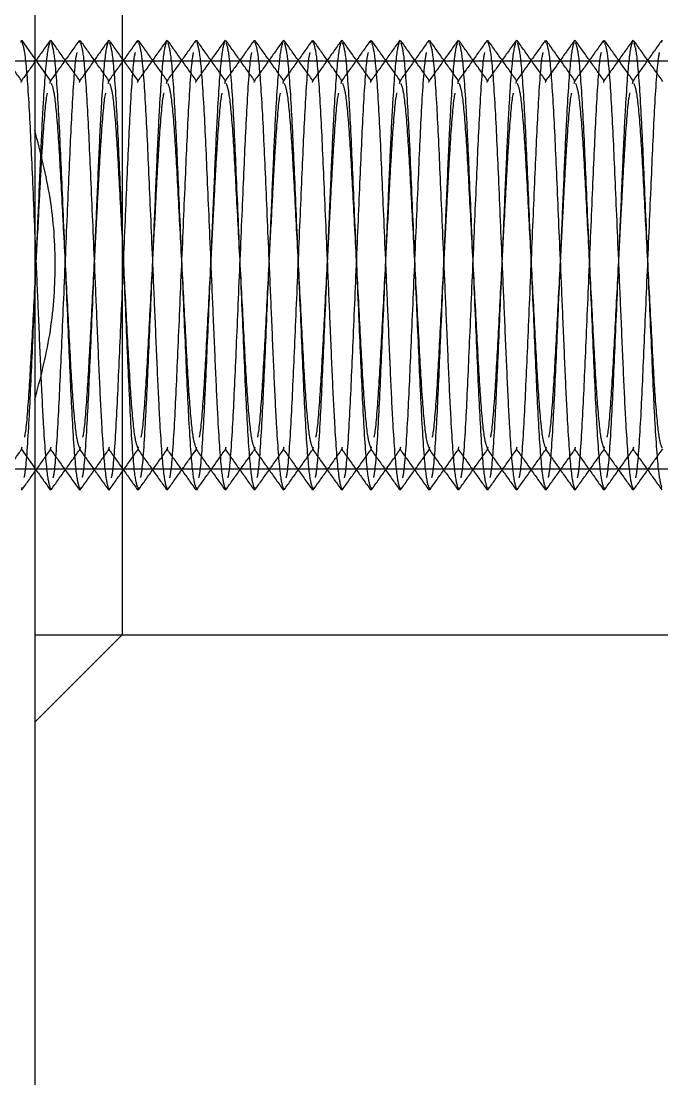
# Model space of a CAD drawing. Header units: metres. Extents: x 0 to 21025, y 0 to 14850.
# Drawn here: x 2926.07 to 2948.07, y 13659.19 to 13695.51 of the extents above; entities that cross this region are included whole.
import ezdxf

# ---------------------------------------------------------------- set-up
doc = ezdxf.new("R2010")
doc.units = ezdxf.units.M
doc.header["$LTSCALE"] = 25
doc.linetypes.add('HIDDEN2', pattern=[4.7625, 3.175, -1.5875])
doc.layers.add('SL4', color=4, linetype='Continuous')
doc.layers.add('ST1', color=7, linetype='HIDDEN2')

msp = doc.modelspace()

# ---------------------------------------------------------------- linework, layer by layer
at = {"layer": 'SL4'}
for p, q in [((2926.543, 13742.983), (2926.543, 13631.283)), ((2929.543, 13699.833), (2929.543, 13687.133)), ((2926.543, 13691.769), (2926.543, 13682.498)), ((2929.543, 13687.133), (2929.543, 13674.433)), ((2926.543, 13680.161), (2926.559, 13680.139)), ((2926.543, 13671.433), (2929.543, 13674.433)), ((2929.543, 13674.433), (2950.543, 13674.433))]:
    msp.add_line(p, q, dxfattribs=at)
for points, knots in [([(2926.623, 13694.119), (2926.617, 13694.128), (2926.591, 13694.165), (2926.564, 13694.203), (2926.543, 13694.232)], [0, 0, 0, 0, 0.2161797, 1, 1, 1, 1]), ([(2926.543, 13682.498), (2926.736, 13683.242), (2927.125, 13684.746), (2927.299, 13687.085), (2927.138, 13689.457), (2926.743, 13690.993), (2926.543, 13691.769)], [0, 0, 0, 0, 0.24506, 0.494938, 0.744655, 1, 1, 1, 1])]:
    msp.add_open_spline(points, degree=3, knots=knots, dxfattribs=at)
at = {"layer": 'ST1'}
for p, q in [((2926.07, 13694.777), (2926.087, 13694.861)), ((2926.543, 13694.232), (2926.105, 13694.847)), ((2928.07, 13694.777), (2928.087, 13694.861)), ((2930.07, 13694.777), (2930.087, 13694.861)), ((2932.07, 13694.777), (2932.087, 13694.861)), ((2934.07, 13694.777), (2934.087, 13694.861)), ((2936.07, 13694.777), (2936.087, 13694.861)), ((2938.07, 13694.777), (2938.087, 13694.861)), ((2940.07, 13694.777), (2940.087, 13694.861)), ((2942.07, 13694.777), (2942.087, 13694.861)), ((2944.07, 13694.777), (2944.087, 13694.861)), ((2946.07, 13694.777), (2946.087, 13694.861)), ((2948.07, 13694.777), (2948.087, 13694.861)), ((2926.543, 13694.133), (2920.193, 13694.133)), ((2951.543, 13694.133), (2926.543, 13694.133)), ((2927.107, 13693.44), (2926.623, 13694.119)), ((2926.075, 13693.405), (2926.087, 13693.455)), ((2927.067, 13693.375), (2927.087, 13693.455)), ((2928.075, 13693.405), (2928.087, 13693.455)), ((2929.067, 13693.375), (2929.087, 13693.455)), ((2930.075, 13693.405), (2930.087, 13693.455)), ((2931.067, 13693.375), (2931.087, 13693.455)), ((2932.075, 13693.405), (2932.087, 13693.455)), ((2933.067, 13693.375), (2933.087, 13693.455)), ((2934.075, 13693.405), (2934.087, 13693.455)), ((2935.067, 13693.375), (2935.087, 13693.455)), ((2936.075, 13693.405), (2936.087, 13693.455)), ((2937.067, 13693.375), (2937.087, 13693.455)), ((2938.075, 13693.405), (2938.087, 13693.455)), ((2939.067, 13693.375), (2939.087, 13693.455)), ((2940.075, 13693.405), (2940.087, 13693.455)), ((2941.067, 13693.375), (2941.087, 13693.455)), ((2942.075, 13693.405), (2942.087, 13693.455)), ((2943.067, 13693.375), (2943.087, 13693.455)), ((2944.075, 13693.405), (2944.087, 13693.455)), ((2945.067, 13693.375), (2945.087, 13693.455)), ((2946.075, 13693.405), (2946.087, 13693.455)), ((2947.067, 13693.375), (2947.087, 13693.455)), ((2926.075, 13680.818), (2926.543, 13680.161)), ((2926.087, 13680.812), (2926.108, 13680.89)), ((2927.087, 13680.812), (2927.108, 13680.891)), ((2928.087, 13680.812), (2928.108, 13680.89)), ((2929.087, 13680.812), (2929.108, 13680.891)), ((2930.087, 13680.812), (2930.108, 13680.89)), ((2931.087, 13680.812), (2931.108, 13680.891)), ((2932.087, 13680.812), (2932.108, 13680.89)), ((2933.087, 13680.812), (2933.108, 13680.891)), ((2934.087, 13680.812), (2934.108, 13680.89)), ((2935.087, 13680.812), (2935.108, 13680.891)), ((2936.087, 13680.812), (2936.108, 13680.89)), ((2937.087, 13680.812), (2937.108, 13680.891)), ((2938.087, 13680.812), (2938.108, 13680.89)), ((2939.087, 13680.812), (2939.108, 13680.891)), ((2940.087, 13680.812), (2940.108, 13680.89)), ((2941.087, 13680.812), (2941.108, 13680.891)), ((2942.087, 13680.812), (2942.108, 13680.89)), ((2943.087, 13680.812), (2943.108, 13680.891)), ((2944.087, 13680.812), (2944.108, 13680.89)), ((2945.087, 13680.812), (2945.108, 13680.891)), ((2946.087, 13680.812), (2946.108, 13680.89)), ((2947.087, 13680.812), (2947.108, 13680.891)), ((2920.193, 13680.133), (2926.543, 13680.133)), ((2926.543, 13680.133), (2951.543, 13680.133)), ((2926.087, 13679.406), (2926.106, 13679.494)), ((2927.087, 13679.406), (2927.105, 13679.487)), ((2928.087, 13679.406), (2928.106, 13679.494)), ((2929.087, 13679.406), (2929.105, 13679.487)), ((2930.087, 13679.406), (2930.106, 13679.494)), ((2931.087, 13679.406), (2931.105, 13679.487)), ((2932.087, 13679.406), (2932.106, 13679.494)), ((2933.087, 13679.406), (2933.105, 13679.487)), ((2934.087, 13679.406), (2934.106, 13679.494)), ((2935.087, 13679.406), (2935.105, 13679.487)), ((2936.087, 13679.406), (2936.106, 13679.494)), ((2937.087, 13679.406), (2937.105, 13679.487)), ((2938.087, 13679.406), (2938.106, 13679.494)), ((2939.087, 13679.406), (2939.105, 13679.487)), ((2940.087, 13679.406), (2940.106, 13679.494)), ((2941.087, 13679.406), (2941.105, 13679.487)), ((2942.087, 13679.406), (2942.106, 13679.494)), ((2943.087, 13679.406), (2943.105, 13679.487)), ((2944.087, 13679.406), (2944.106, 13679.494)), ((2945.087, 13679.406), (2945.105, 13679.487)), ((2946.087, 13679.406), (2946.106, 13679.494)), ((2947.087, 13679.406), (2947.105, 13679.487)), ((2926.543, 13674.433), (2929.543, 13674.433)), ((2926.543, 13674.433), (2929.543, 13674.433))]:
    msp.add_line(p, q, dxfattribs=at)
for points, knots in [([(2926.107, 13693.441), (2925.94, 13693.675), (2925.605, 13694.145), (2925.27, 13694.615), (2925.103, 13694.849)], [0, 0, 0, 0, 0.499937, 1, 1, 1, 1]), ([(2927.077, 13694.856), (2926.91, 13694.622), (2926.576, 13694.152), (2926.242, 13693.683), (2926.075, 13693.449)], [0, 0, 0, 0, 0.500035, 1, 1, 1, 1]), ([(2926.106, 13694.772), (2926.14, 13694.67), (2926.215, 13694.444), (2926.344, 13692.722), (2926.457, 13690.173), (2926.57, 13687.535), (2926.671, 13685.209), (2926.75, 13683.314), (2926.844, 13681.374), (2926.963, 13679.792), (2927.04, 13679.565), (2927.076, 13679.458)], [0, 0, 0, 0, 0.108328, 0.239496, 0.365485, 0.495517, 0.57381, 0.663359, 0.752437, 0.883605, 1, 1, 1, 1]), ([(2926.178, 13679.837), (2926.189, 13679.878), (2926.24, 13680.083), (2926.345, 13681.58), (2926.457, 13684.084), (2926.57, 13686.733), (2926.671, 13689.057), (2926.75, 13690.952), (2926.844, 13692.894), (2926.967, 13694.515), (2927.048, 13694.747), (2927.087, 13694.861)], [0, 0, 0, 0, 0.035067, 0.175217, 0.309833, 0.448769, 0.532422, 0.628103, 0.72328, 0.863429, 1, 1, 1, 1]), ([(2928.071, 13694.849), (2927.904, 13694.614), (2927.569, 13694.144), (2927.235, 13693.675), (2927.067, 13693.44)], [0, 0, 0, 0, 0.5000596, 1, 1, 1, 1]), ([(2928.107, 13693.441), (2927.94, 13693.675), (2927.605, 13694.145), (2927.27, 13694.615), (2927.103, 13694.849)], [0, 0, 0, 0, 0.499937, 1, 1, 1, 1]), ([(2927.105, 13694.779), (2927.139, 13694.676), (2927.214, 13694.449), (2927.344, 13692.723), (2927.457, 13690.171), (2927.587, 13687.133), (2927.718, 13684.095), (2927.831, 13681.544), (2927.96, 13679.819), (2928.036, 13679.593), (2928.07, 13679.49)], [0, 0, 0, 0, 0.110571, 0.242596, 0.369408, 0.50029, 0.631172, 0.757984, 0.890008, 1, 1, 1, 1]), ([(2929.077, 13694.856), (2928.91, 13694.622), (2928.576, 13694.152), (2928.242, 13693.683), (2928.075, 13693.449)], [0, 0, 0, 0, 0.500035, 1, 1, 1, 1]), ([(2929.107, 13693.44), (2928.94, 13693.675), (2928.606, 13694.144), (2928.272, 13694.613), (2928.105, 13694.847)], [0, 0, 0, 0, 0.49997, 1, 1, 1, 1]), ([(2928.106, 13694.772), (2928.14, 13694.67), (2928.215, 13694.444), (2928.344, 13692.722), (2928.457, 13690.173), (2928.57, 13687.535), (2928.671, 13685.209), (2928.75, 13683.314), (2928.844, 13681.374), (2928.963, 13679.792), (2929.04, 13679.565), (2929.076, 13679.458)], [0, 0, 0, 0, 0.108328, 0.239496, 0.365485, 0.495517, 0.57381, 0.663359, 0.752437, 0.883605, 1, 1, 1, 1]), ([(2928.178, 13679.837), (2928.189, 13679.878), (2928.24, 13680.083), (2928.345, 13681.58), (2928.457, 13684.084), (2928.57, 13686.733), (2928.671, 13689.057), (2928.75, 13690.952), (2928.844, 13692.894), (2928.967, 13694.515), (2929.048, 13694.747), (2929.087, 13694.861)], [0, 0, 0, 0, 0.035067, 0.175217, 0.309833, 0.448769, 0.532422, 0.628103, 0.72328, 0.863429, 1, 1, 1, 1]), ([(2930.071, 13694.849), (2929.904, 13694.614), (2929.569, 13694.144), (2929.235, 13693.675), (2929.067, 13693.44)], [0, 0, 0, 0, 0.50006, 1, 1, 1, 1]), ([(2930.107, 13693.441), (2929.94, 13693.675), (2929.605, 13694.145), (2929.27, 13694.615), (2929.103, 13694.849)], [0, 0, 0, 0, 0.4999369, 1, 1, 1, 1]), ([(2929.105, 13694.779), (2929.139, 13694.676), (2929.214, 13694.449), (2929.344, 13692.723), (2929.457, 13690.171), (2929.587, 13687.133), (2929.718, 13684.095), (2929.831, 13681.544), (2929.96, 13679.819), (2930.036, 13679.593), (2930.07, 13679.49)], [0, 0, 0, 0, 0.110571, 0.242596, 0.369408, 0.50029, 0.631172, 0.757984, 0.890008, 1, 1, 1, 1]), ([(2931.077, 13694.856), (2930.91, 13694.622), (2930.576, 13694.152), (2930.242, 13693.683), (2930.075, 13693.449)], [0, 0, 0, 0, 0.500035, 1, 1, 1, 1]), ([(2931.107, 13693.44), (2930.94, 13693.675), (2930.606, 13694.144), (2930.272, 13694.613), (2930.105, 13694.847)], [0, 0, 0, 0, 0.49997, 1, 1, 1, 1]), ([(2930.106, 13694.772), (2930.14, 13694.67), (2930.215, 13694.444), (2930.344, 13692.722), (2930.457, 13690.173), (2930.57, 13687.535), (2930.671, 13685.209), (2930.75, 13683.314), (2930.844, 13681.374), (2930.963, 13679.792), (2931.04, 13679.565), (2931.076, 13679.458)], [0, 0, 0, 0, 0.108328, 0.239496, 0.365485, 0.495517, 0.57381, 0.663359, 0.752437, 0.883605, 1, 1, 1, 1]), ([(2930.178, 13679.837), (2930.189, 13679.878), (2930.24, 13680.083), (2930.345, 13681.58), (2930.457, 13684.084), (2930.57, 13686.733), (2930.671, 13689.057), (2930.75, 13690.952), (2930.844, 13692.894), (2930.967, 13694.515), (2931.048, 13694.747), (2931.087, 13694.861)], [0, 0, 0, 0, 0.035067, 0.175217, 0.309833, 0.448769, 0.532422, 0.628103, 0.72328, 0.863429, 1, 1, 1, 1]), ([(2932.071, 13694.849), (2931.904, 13694.614), (2931.569, 13694.144), (2931.235, 13693.675), (2931.067, 13693.44)], [0, 0, 0, 0, 0.50006, 1, 1, 1, 1]), ([(2932.107, 13693.441), (2931.94, 13693.675), (2931.605, 13694.145), (2931.27, 13694.615), (2931.103, 13694.849)], [0, 0, 0, 0, 0.499937, 1, 1, 1, 1]), ([(2931.105, 13694.779), (2931.139, 13694.676), (2931.214, 13694.449), (2931.344, 13692.723), (2931.457, 13690.171), (2931.587, 13687.133), (2931.718, 13684.095), (2931.831, 13681.544), (2931.96, 13679.819), (2932.036, 13679.593), (2932.07, 13679.49)], [0, 0, 0, 0, 0.110571, 0.242596, 0.369408, 0.50029, 0.631172, 0.757984, 0.890008, 1, 1, 1, 1]), ([(2933.077, 13694.856), (2932.91, 13694.622), (2932.576, 13694.152), (2932.242, 13693.683), (2932.075, 13693.449)], [0, 0, 0, 0, 0.500035, 1, 1, 1, 1]), ([(2933.107, 13693.44), (2932.94, 13693.675), (2932.606, 13694.144), (2932.272, 13694.613), (2932.105, 13694.847)], [0, 0, 0, 0, 0.49997, 1, 1, 1, 1]), ([(2932.106, 13694.772), (2932.14, 13694.67), (2932.215, 13694.444), (2932.344, 13692.722), (2932.457, 13690.173), (2932.57, 13687.535), (2932.671, 13685.209), (2932.75, 13683.314), (2932.844, 13681.374), (2932.963, 13679.792), (2933.04, 13679.565), (2933.076, 13679.458)], [0, 0, 0, 0, 0.108328, 0.239496, 0.365485, 0.495517, 0.57381, 0.663359, 0.752437, 0.883605, 1, 1, 1, 1]), ([(2932.178, 13679.837), (2932.189, 13679.878), (2932.24, 13680.083), (2932.345, 13681.58), (2932.457, 13684.084), (2932.57, 13686.733), (2932.671, 13689.057), (2932.75, 13690.952), (2932.844, 13692.894), (2932.967, 13694.515), (2933.048, 13694.747), (2933.087, 13694.861)], [0, 0, 0, 0, 0.035067, 0.175217, 0.309833, 0.448769, 0.532422, 0.628103, 0.72328, 0.863429, 1, 1, 1, 1]), ([(2934.071, 13694.849), (2933.904, 13694.614), (2933.569, 13694.144), (2933.235, 13693.675), (2933.067, 13693.44)], [0, 0, 0, 0, 0.5000596, 1, 1, 1, 1]), ([(2934.107, 13693.441), (2933.94, 13693.675), (2933.605, 13694.145), (2933.27, 13694.615), (2933.103, 13694.849)], [0, 0, 0, 0, 0.499937, 1, 1, 1, 1]), ([(2933.105, 13694.779), (2933.139, 13694.676), (2933.214, 13694.449), (2933.344, 13692.723), (2933.457, 13690.171), (2933.587, 13687.133), (2933.718, 13684.095), (2933.831, 13681.544), (2933.96, 13679.819), (2934.036, 13679.593), (2934.07, 13679.49)], [0, 0, 0, 0, 0.110571, 0.242596, 0.369408, 0.50029, 0.631172, 0.757984, 0.890008, 1, 1, 1, 1]), ([(2935.077, 13694.856), (2934.91, 13694.622), (2934.576, 13694.152), (2934.242, 13693.683), (2934.075, 13693.449)], [0, 0, 0, 0, 0.500035, 1, 1, 1, 1]), ([(2935.107, 13693.44), (2934.94, 13693.675), (2934.606, 13694.144), (2934.272, 13694.613), (2934.105, 13694.847)], [0, 0, 0, 0, 0.49997, 1, 1, 1, 1]), ([(2934.106, 13694.772), (2934.14, 13694.67), (2934.215, 13694.444), (2934.344, 13692.722), (2934.457, 13690.173), (2934.57, 13687.535), (2934.671, 13685.209), (2934.75, 13683.314), (2934.844, 13681.374), (2934.963, 13679.792), (2935.04, 13679.565), (2935.076, 13679.458)], [0, 0, 0, 0, 0.108328, 0.239496, 0.365485, 0.495517, 0.57381, 0.663359, 0.752437, 0.883605, 1, 1, 1, 1]), ([(2934.178, 13679.837), (2934.189, 13679.878), (2934.24, 13680.083), (2934.345, 13681.58), (2934.457, 13684.084), (2934.57, 13686.733), (2934.671, 13689.057), (2934.75, 13690.952), (2934.844, 13692.894), (2934.967, 13694.515), (2935.048, 13694.747), (2935.087, 13694.861)], [0, 0, 0, 0, 0.035067, 0.175217, 0.309833, 0.448769, 0.532422, 0.628103, 0.72328, 0.863429, 1, 1, 1, 1]), ([(2936.071, 13694.849), (2935.904, 13694.614), (2935.569, 13694.144), (2935.235, 13693.675), (2935.067, 13693.44)], [0, 0, 0, 0, 0.50006, 1, 1, 1, 1]), ([(2936.107, 13693.441), (2935.94, 13693.675), (2935.605, 13694.145), (2935.27, 13694.615), (2935.103, 13694.849)], [0, 0, 0, 0, 0.499937, 1, 1, 1, 1]), ([(2935.105, 13694.779), (2935.139, 13694.676), (2935.214, 13694.449), (2935.344, 13692.723), (2935.457, 13690.171), (2935.587, 13687.133), (2935.718, 13684.095), (2935.831, 13681.544), (2935.96, 13679.819), (2936.036, 13679.593), (2936.07, 13679.49)], [0, 0, 0, 0, 0.110571, 0.242596, 0.369408, 0.50029, 0.631172, 0.757984, 0.890008, 1, 1, 1, 1]), ([(2937.077, 13694.856), (2936.91, 13694.622), (2936.576, 13694.152), (2936.242, 13693.683), (2936.075, 13693.449)], [0, 0, 0, 0, 0.500035, 1, 1, 1, 1]), ([(2937.107, 13693.44), (2936.94, 13693.675), (2936.606, 13694.144), (2936.272, 13694.613), (2936.105, 13694.847)], [0, 0, 0, 0, 0.49997, 1, 1, 1, 1]), ([(2936.106, 13694.772), (2936.14, 13694.67), (2936.215, 13694.444), (2936.344, 13692.722), (2936.457, 13690.173), (2936.57, 13687.535), (2936.671, 13685.209), (2936.75, 13683.314), (2936.844, 13681.374), (2936.963, 13679.792), (2937.04, 13679.565), (2937.076, 13679.458)], [0, 0, 0, 0, 0.108328, 0.239496, 0.365485, 0.495517, 0.57381, 0.663359, 0.752437, 0.883605, 1, 1, 1, 1]), ([(2936.178, 13679.837), (2936.189, 13679.878), (2936.24, 13680.083), (2936.345, 13681.58), (2936.457, 13684.084), (2936.57, 13686.733), (2936.671, 13689.057), (2936.75, 13690.952), (2936.844, 13692.894), (2936.967, 13694.515), (2937.048, 13694.747), (2937.087, 13694.861)], [0, 0, 0, 0, 0.035067, 0.175217, 0.309833, 0.448769, 0.532422, 0.628103, 0.72328, 0.863429, 1, 1, 1, 1]), ([(2938.071, 13694.849), (2937.904, 13694.614), (2937.569, 13694.144), (2937.235, 13693.675), (2937.067, 13693.44)], [0, 0, 0, 0, 0.5000596, 1, 1, 1, 1]), ([(2938.107, 13693.441), (2937.94, 13693.675), (2937.605, 13694.145), (2937.27, 13694.615), (2937.103, 13694.849)], [0, 0, 0, 0, 0.499937, 1, 1, 1, 1]), ([(2937.105, 13694.779), (2937.139, 13694.676), (2937.214, 13694.449), (2937.344, 13692.723), (2937.457, 13690.171), (2937.587, 13687.133), (2937.718, 13684.095), (2937.831, 13681.544), (2937.96, 13679.819), (2938.036, 13679.593), (2938.07, 13679.49)], [0, 0, 0, 0, 0.110571, 0.242596, 0.369408, 0.50029, 0.631172, 0.757984, 0.890008, 1, 1, 1, 1]), ([(2939.077, 13694.856), (2938.91, 13694.622), (2938.576, 13694.152), (2938.242, 13693.683), (2938.075, 13693.449)], [0, 0, 0, 0, 0.500035, 1, 1, 1, 1]), ([(2939.107, 13693.44), (2938.94, 13693.675), (2938.606, 13694.144), (2938.272, 13694.613), (2938.105, 13694.847)], [0, 0, 0, 0, 0.49997, 1, 1, 1, 1]), ([(2938.106, 13694.772), (2938.14, 13694.67), (2938.215, 13694.444), (2938.344, 13692.722), (2938.457, 13690.173), (2938.57, 13687.535), (2938.671, 13685.209), (2938.75, 13683.314), (2938.844, 13681.374), (2938.963, 13679.792), (2939.04, 13679.565), (2939.076, 13679.458)], [0, 0, 0, 0, 0.108328, 0.239496, 0.365485, 0.495517, 0.57381, 0.663359, 0.752437, 0.883605, 1, 1, 1, 1]), ([(2938.178, 13679.837), (2938.189, 13679.878), (2938.24, 13680.083), (2938.345, 13681.58), (2938.457, 13684.084), (2938.57, 13686.733), (2938.671, 13689.057), (2938.75, 13690.952), (2938.844, 13692.894), (2938.967, 13694.515), (2939.048, 13694.747), (2939.087, 13694.861)], [0, 0, 0, 0, 0.035067, 0.175217, 0.309833, 0.448769, 0.532422, 0.628103, 0.72328, 0.863429, 1, 1, 1, 1]), ([(2940.071, 13694.849), (2939.904, 13694.614), (2939.569, 13694.144), (2939.235, 13693.675), (2939.067, 13693.44)], [0, 0, 0, 0, 0.50006, 1, 1, 1, 1]), ([(2940.107, 13693.441), (2939.94, 13693.675), (2939.605, 13694.145), (2939.27, 13694.615), (2939.103, 13694.849)], [0, 0, 0, 0, 0.499937, 1, 1, 1, 1]), ([(2939.105, 13694.779), (2939.139, 13694.676), (2939.214, 13694.449), (2939.344, 13692.723), (2939.457, 13690.171), (2939.587, 13687.133), (2939.718, 13684.095), (2939.831, 13681.544), (2939.96, 13679.819), (2940.036, 13679.593), (2940.07, 13679.49)], [0, 0, 0, 0, 0.110571, 0.242596, 0.369408, 0.50029, 0.631172, 0.757984, 0.890008, 1, 1, 1, 1]), ([(2941.077, 13694.856), (2940.91, 13694.622), (2940.576, 13694.152), (2940.242, 13693.683), (2940.075, 13693.449)], [0, 0, 0, 0, 0.5000352, 1, 1, 1, 1]), ([(2941.107, 13693.44), (2940.94, 13693.675), (2940.606, 13694.144), (2940.272, 13694.613), (2940.105, 13694.847)], [0, 0, 0, 0, 0.49997, 1, 1, 1, 1]), ([(2940.106, 13694.772), (2940.14, 13694.67), (2940.215, 13694.444), (2940.344, 13692.722), (2940.457, 13690.173), (2940.57, 13687.535), (2940.671, 13685.209), (2940.75, 13683.314), (2940.844, 13681.374), (2940.963, 13679.792), (2941.04, 13679.565), (2941.076, 13679.458)], [0, 0, 0, 0, 0.108328, 0.239496, 0.365485, 0.495517, 0.57381, 0.663359, 0.752437, 0.883605, 1, 1, 1, 1]), ([(2940.178, 13679.837), (2940.189, 13679.878), (2940.24, 13680.083), (2940.345, 13681.58), (2940.457, 13684.084), (2940.57, 13686.733), (2940.671, 13689.057), (2940.75, 13690.952), (2940.844, 13692.894), (2940.967, 13694.515), (2941.048, 13694.747), (2941.087, 13694.861)], [0, 0, 0, 0, 0.0350675, 0.1752166, 0.3098326, 0.4487685, 0.5324217, 0.6281026, 0.7232803, 0.8634294, 1, 1, 1, 1]), ([(2942.071, 13694.849), (2941.904, 13694.614), (2941.569, 13694.144), (2941.235, 13693.675), (2941.067, 13693.44)], [0, 0, 0, 0, 0.50006, 1, 1, 1, 1]), ([(2942.107, 13693.441), (2941.94, 13693.675), (2941.605, 13694.145), (2941.27, 13694.615), (2941.103, 13694.849)], [0, 0, 0, 0, 0.499937, 1, 1, 1, 1]), ([(2941.105, 13694.779), (2941.139, 13694.676), (2941.214, 13694.449), (2941.344, 13692.723), (2941.457, 13690.171), (2941.587, 13687.133), (2941.718, 13684.095), (2941.831, 13681.544), (2941.96, 13679.819), (2942.036, 13679.593), (2942.07, 13679.49)], [0, 0, 0, 0, 0.110571, 0.242596, 0.369408, 0.50029, 0.631172, 0.757984, 0.890008, 1, 1, 1, 1]), ([(2943.077, 13694.856), (2942.91, 13694.622), (2942.576, 13694.152), (2942.242, 13693.683), (2942.075, 13693.449)], [0, 0, 0, 0, 0.5000352, 1, 1, 1, 1]), ([(2943.107, 13693.44), (2942.94, 13693.675), (2942.606, 13694.144), (2942.272, 13694.613), (2942.105, 13694.847)], [0, 0, 0, 0, 0.49997, 1, 1, 1, 1]), ([(2942.106, 13694.772), (2942.14, 13694.67), (2942.215, 13694.444), (2942.344, 13692.722), (2942.457, 13690.173), (2942.57, 13687.535), (2942.671, 13685.209), (2942.75, 13683.314), (2942.844, 13681.374), (2942.963, 13679.792), (2943.04, 13679.565), (2943.076, 13679.458)], [0, 0, 0, 0, 0.108328, 0.239496, 0.365485, 0.495517, 0.57381, 0.663359, 0.752437, 0.883605, 1, 1, 1, 1]), ([(2942.178, 13679.837), (2942.189, 13679.878), (2942.24, 13680.083), (2942.345, 13681.58), (2942.457, 13684.084), (2942.57, 13686.733), (2942.671, 13689.057), (2942.75, 13690.952), (2942.844, 13692.894), (2942.967, 13694.515), (2943.048, 13694.747), (2943.087, 13694.861)], [0, 0, 0, 0, 0.035067, 0.175217, 0.309833, 0.448769, 0.532422, 0.628103, 0.72328, 0.863429, 1, 1, 1, 1]), ([(2944.071, 13694.849), (2943.904, 13694.614), (2943.569, 13694.144), (2943.235, 13693.675), (2943.067, 13693.44)], [0, 0, 0, 0, 0.50006, 1, 1, 1, 1]), ([(2944.107, 13693.441), (2943.94, 13693.675), (2943.605, 13694.145), (2943.27, 13694.615), (2943.103, 13694.849)], [0, 0, 0, 0, 0.499937, 1, 1, 1, 1]), ([(2943.105, 13694.779), (2943.139, 13694.676), (2943.214, 13694.449), (2943.344, 13692.723), (2943.457, 13690.171), (2943.587, 13687.133), (2943.718, 13684.095), (2943.831, 13681.544), (2943.96, 13679.819), (2944.036, 13679.593), (2944.07, 13679.49)], [0, 0, 0, 0, 0.110571, 0.242596, 0.369408, 0.50029, 0.631172, 0.757984, 0.890008, 1, 1, 1, 1]), ([(2945.077, 13694.856), (2944.91, 13694.622), (2944.576, 13694.152), (2944.242, 13693.683), (2944.075, 13693.449)], [0, 0, 0, 0, 0.500035, 1, 1, 1, 1]), ([(2945.107, 13693.44), (2944.94, 13693.675), (2944.606, 13694.144), (2944.272, 13694.613), (2944.105, 13694.847)], [0, 0, 0, 0, 0.49997, 1, 1, 1, 1]), ([(2944.106, 13694.772), (2944.14, 13694.67), (2944.215, 13694.444), (2944.344, 13692.722), (2944.457, 13690.173), (2944.57, 13687.535), (2944.671, 13685.209), (2944.75, 13683.314), (2944.844, 13681.374), (2944.963, 13679.792), (2945.04, 13679.565), (2945.076, 13679.458)], [0, 0, 0, 0, 0.108328, 0.239496, 0.365485, 0.495517, 0.57381, 0.663359, 0.752437, 0.883605, 1, 1, 1, 1]), ([(2944.178, 13679.837), (2944.189, 13679.878), (2944.24, 13680.083), (2944.345, 13681.58), (2944.457, 13684.084), (2944.57, 13686.733), (2944.671, 13689.057), (2944.75, 13690.952), (2944.844, 13692.894), (2944.967, 13694.515), (2945.048, 13694.747), (2945.087, 13694.861)], [0, 0, 0, 0, 0.035067, 0.175217, 0.309833, 0.448769, 0.532422, 0.628103, 0.72328, 0.863429, 1, 1, 1, 1]), ([(2946.071, 13694.849), (2945.904, 13694.614), (2945.569, 13694.144), (2945.235, 13693.675), (2945.067, 13693.44)], [0, 0, 0, 0, 0.5000596, 1, 1, 1, 1]), ([(2946.107, 13693.441), (2945.94, 13693.675), (2945.605, 13694.145), (2945.27, 13694.615), (2945.103, 13694.849)], [0, 0, 0, 0, 0.499937, 1, 1, 1, 1]), ([(2945.105, 13694.779), (2945.139, 13694.676), (2945.214, 13694.449), (2945.344, 13692.723), (2945.457, 13690.171), (2945.587, 13687.133), (2945.718, 13684.095), (2945.831, 13681.544), (2945.96, 13679.819), (2946.036, 13679.593), (2946.07, 13679.49)], [0, 0, 0, 0, 0.110571, 0.242596, 0.369408, 0.50029, 0.631172, 0.757984, 0.890008, 1, 1, 1, 1]), ([(2947.077, 13694.856), (2946.91, 13694.622), (2946.576, 13694.152), (2946.242, 13693.683), (2946.075, 13693.449)], [0, 0, 0, 0, 0.500035, 1, 1, 1, 1]), ([(2947.107, 13693.44), (2946.94, 13693.675), (2946.606, 13694.144), (2946.272, 13694.613), (2946.105, 13694.847)], [0, 0, 0, 0, 0.49997, 1, 1, 1, 1]), ([(2946.106, 13694.772), (2946.14, 13694.67), (2946.215, 13694.444), (2946.344, 13692.722), (2946.457, 13690.173), (2946.57, 13687.535), (2946.671, 13685.209), (2946.75, 13683.314), (2946.844, 13681.374), (2946.963, 13679.792), (2947.04, 13679.565), (2947.076, 13679.458)], [0, 0, 0, 0, 0.108328, 0.239496, 0.365485, 0.495517, 0.57381, 0.663359, 0.752437, 0.883605, 1, 1, 1, 1]), ([(2946.178, 13679.837), (2946.189, 13679.878), (2946.24, 13680.083), (2946.345, 13681.58), (2946.457, 13684.084), (2946.57, 13686.733), (2946.671, 13689.057), (2946.75, 13690.952), (2946.844, 13692.894), (2946.967, 13694.515), (2947.048, 13694.747), (2947.087, 13694.861)], [0, 0, 0, 0, 0.035067, 0.175217, 0.309833, 0.448769, 0.532422, 0.628103, 0.72328, 0.863429, 1, 1, 1, 1]), ([(2948.071, 13694.849), (2947.904, 13694.614), (2947.569, 13694.144), (2947.235, 13693.675), (2947.067, 13693.44)], [0, 0, 0, 0, 0.5000596, 1, 1, 1, 1]), ([(2948.107, 13693.441), (2947.94, 13693.675), (2947.605, 13694.145), (2947.27, 13694.615), (2947.103, 13694.849)], [0, 0, 0, 0, 0.499937, 1, 1, 1, 1]), ([(2947.105, 13694.779), (2947.139, 13694.676), (2947.214, 13694.449), (2947.344, 13692.723), (2947.457, 13690.171), (2947.587, 13687.133), (2947.718, 13684.095), (2947.831, 13681.544), (2947.96, 13679.819), (2948.036, 13679.593), (2948.07, 13679.49)], [0, 0, 0, 0, 0.110571, 0.242596, 0.369408, 0.50029, 0.631172, 0.757984, 0.890008, 1, 1, 1, 1]), ([(2927.177, 13679.83), (2927.188, 13679.873), (2927.24, 13680.078), (2927.345, 13681.579), (2927.457, 13684.087), (2927.587, 13687.133), (2927.718, 13690.18), (2927.83, 13692.688), (2927.935, 13694.187), (2927.987, 13694.392), (2927.997, 13694.434)], [0, 0, 0, 0, 0.040767, 0.196457, 0.346, 0.500342, 0.654684, 0.804227, 0.959916, 1, 1, 1, 1]), ([(2929.177, 13679.83), (2929.188, 13679.873), (2929.24, 13680.078), (2929.345, 13681.579), (2929.457, 13684.087), (2929.587, 13687.133), (2929.718, 13690.18), (2929.83, 13692.688), (2929.935, 13694.187), (2929.987, 13694.392), (2929.997, 13694.434)], [0, 0, 0, 0, 0.040767, 0.196457, 0.346, 0.500342, 0.654684, 0.804227, 0.959916, 1, 1, 1, 1]), ([(2931.177, 13679.83), (2931.188, 13679.873), (2931.24, 13680.078), (2931.345, 13681.579), (2931.457, 13684.087), (2931.587, 13687.133), (2931.718, 13690.18), (2931.83, 13692.688), (2931.935, 13694.187), (2931.987, 13694.392), (2931.997, 13694.434)], [0, 0, 0, 0, 0.040767, 0.196457, 0.346, 0.500342, 0.654684, 0.804227, 0.959916, 1, 1, 1, 1]), ([(2933.177, 13679.83), (2933.188, 13679.873), (2933.24, 13680.078), (2933.345, 13681.579), (2933.457, 13684.087), (2933.587, 13687.133), (2933.718, 13690.18), (2933.83, 13692.688), (2933.935, 13694.187), (2933.987, 13694.392), (2933.997, 13694.434)], [0, 0, 0, 0, 0.040767, 0.196457, 0.346, 0.500342, 0.654684, 0.804227, 0.959916, 1, 1, 1, 1]), ([(2935.177, 13679.83), (2935.188, 13679.873), (2935.24, 13680.078), (2935.345, 13681.579), (2935.457, 13684.087), (2935.587, 13687.133), (2935.718, 13690.18), (2935.83, 13692.688), (2935.935, 13694.187), (2935.987, 13694.392), (2935.997, 13694.434)], [0, 0, 0, 0, 0.040767, 0.196457, 0.346, 0.500342, 0.654684, 0.804227, 0.959916, 1, 1, 1, 1]), ([(2937.177, 13679.83), (2937.188, 13679.873), (2937.24, 13680.078), (2937.345, 13681.579), (2937.457, 13684.087), (2937.587, 13687.133), (2937.718, 13690.18), (2937.83, 13692.688), (2937.935, 13694.187), (2937.987, 13694.392), (2937.997, 13694.434)], [0, 0, 0, 0, 0.040767, 0.196457, 0.346, 0.500342, 0.654684, 0.804227, 0.959916, 1, 1, 1, 1]), ([(2939.177, 13679.83), (2939.188, 13679.873), (2939.24, 13680.078), (2939.345, 13681.579), (2939.457, 13684.087), (2939.587, 13687.133), (2939.718, 13690.18), (2939.83, 13692.688), (2939.935, 13694.187), (2939.987, 13694.392), (2939.997, 13694.434)], [0, 0, 0, 0, 0.040767, 0.196457, 0.346, 0.500342, 0.654684, 0.804227, 0.959916, 1, 1, 1, 1]), ([(2941.177, 13679.83), (2941.188, 13679.873), (2941.24, 13680.078), (2941.345, 13681.579), (2941.457, 13684.087), (2941.587, 13687.133), (2941.718, 13690.18), (2941.83, 13692.688), (2941.935, 13694.187), (2941.987, 13694.392), (2941.997, 13694.434)], [0, 0, 0, 0, 0.040767, 0.196457, 0.346, 0.500342, 0.654684, 0.804227, 0.959916, 1, 1, 1, 1]), ([(2943.177, 13679.83), (2943.188, 13679.873), (2943.24, 13680.078), (2943.345, 13681.579), (2943.457, 13684.087), (2943.587, 13687.133), (2943.718, 13690.18), (2943.83, 13692.688), (2943.935, 13694.187), (2943.987, 13694.392), (2943.997, 13694.434)], [0, 0, 0, 0, 0.040767, 0.196457, 0.346, 0.500342, 0.654684, 0.804227, 0.959916, 1, 1, 1, 1]), ([(2945.177, 13679.83), (2945.188, 13679.873), (2945.24, 13680.078), (2945.345, 13681.579), (2945.457, 13684.087), (2945.587, 13687.133), (2945.718, 13690.18), (2945.83, 13692.688), (2945.935, 13694.187), (2945.987, 13694.392), (2945.997, 13694.434)], [0, 0, 0, 0, 0.040767, 0.196457, 0.346, 0.500342, 0.654684, 0.804227, 0.959916, 1, 1, 1, 1]), ([(2947.177, 13679.83), (2947.188, 13679.873), (2947.24, 13680.078), (2947.345, 13681.579), (2947.457, 13684.087), (2947.587, 13687.133), (2947.718, 13690.18), (2947.83, 13692.688), (2947.935, 13694.187), (2947.987, 13694.392), (2947.997, 13694.434)], [0, 0, 0, 0, 0.0407674, 0.196457, 0.3459999, 0.5003418, 0.6546838, 0.8042266, 0.9599163, 1, 1, 1, 1]), ([(2927.108, 13693.375), (2927.141, 13693.293), (2927.215, 13693.108), (2927.344, 13691.705), (2927.457, 13689.619), (2927.587, 13687.133), (2927.718, 13684.649), (2927.831, 13682.559), (2927.962, 13681.135), (2928.039, 13680.949), (2928.075, 13680.862)], [0, 0, 0, 0, 0.106972, 0.238781, 0.365377, 0.496042, 0.626708, 0.753304, 0.885113, 1, 1, 1, 1]), ([(2929.108, 13693.375), (2929.141, 13693.293), (2929.215, 13693.108), (2929.344, 13691.705), (2929.457, 13689.619), (2929.587, 13687.133), (2929.718, 13684.649), (2929.831, 13682.559), (2929.962, 13681.135), (2930.039, 13680.949), (2930.075, 13680.862)], [0, 0, 0, 0, 0.106972, 0.238781, 0.365377, 0.496042, 0.626708, 0.753304, 0.885113, 1, 1, 1, 1]), ([(2931.108, 13693.375), (2931.141, 13693.293), (2931.215, 13693.108), (2931.344, 13691.705), (2931.457, 13689.619), (2931.587, 13687.133), (2931.718, 13684.649), (2931.831, 13682.559), (2931.962, 13681.135), (2932.039, 13680.949), (2932.075, 13680.862)], [0, 0, 0, 0, 0.106972, 0.238781, 0.365377, 0.496042, 0.626708, 0.753304, 0.885113, 1, 1, 1, 1]), ([(2933.108, 13693.375), (2933.141, 13693.293), (2933.215, 13693.108), (2933.344, 13691.705), (2933.457, 13689.619), (2933.587, 13687.133), (2933.718, 13684.649), (2933.831, 13682.559), (2933.962, 13681.135), (2934.039, 13680.949), (2934.075, 13680.862)], [0, 0, 0, 0, 0.106972, 0.238781, 0.365377, 0.496042, 0.626708, 0.753304, 0.885113, 1, 1, 1, 1]), ([(2935.108, 13693.375), (2935.141, 13693.293), (2935.215, 13693.108), (2935.344, 13691.705), (2935.457, 13689.619), (2935.587, 13687.133), (2935.718, 13684.649), (2935.831, 13682.559), (2935.962, 13681.135), (2936.039, 13680.949), (2936.075, 13680.862)], [0, 0, 0, 0, 0.106972, 0.238781, 0.365377, 0.496042, 0.626708, 0.753304, 0.885113, 1, 1, 1, 1]), ([(2937.108, 13693.375), (2937.141, 13693.293), (2937.215, 13693.108), (2937.344, 13691.705), (2937.457, 13689.619), (2937.587, 13687.133), (2937.718, 13684.649), (2937.831, 13682.559), (2937.962, 13681.135), (2938.039, 13680.949), (2938.075, 13680.862)], [0, 0, 0, 0, 0.106972, 0.238781, 0.365377, 0.496042, 0.626708, 0.753304, 0.885113, 1, 1, 1, 1]), ([(2939.108, 13693.375), (2939.141, 13693.293), (2939.215, 13693.108), (2939.344, 13691.705), (2939.457, 13689.619), (2939.587, 13687.133), (2939.718, 13684.649), (2939.831, 13682.559), (2939.962, 13681.135), (2940.039, 13680.949), (2940.075, 13680.862)], [0, 0, 0, 0, 0.106972, 0.238781, 0.365377, 0.496042, 0.626708, 0.753304, 0.885113, 1, 1, 1, 1]), ([(2941.108, 13693.375), (2941.141, 13693.293), (2941.215, 13693.108), (2941.344, 13691.705), (2941.457, 13689.619), (2941.587, 13687.133), (2941.718, 13684.649), (2941.831, 13682.559), (2941.962, 13681.135), (2942.039, 13680.949), (2942.075, 13680.862)], [0, 0, 0, 0, 0.106972, 0.238781, 0.365377, 0.496042, 0.626708, 0.753304, 0.885113, 1, 1, 1, 1]), ([(2943.108, 13693.375), (2943.141, 13693.293), (2943.215, 13693.108), (2943.344, 13691.705), (2943.457, 13689.619), (2943.587, 13687.133), (2943.718, 13684.649), (2943.831, 13682.559), (2943.962, 13681.135), (2944.039, 13680.949), (2944.075, 13680.862)], [0, 0, 0, 0, 0.106972, 0.238781, 0.365377, 0.496042, 0.626708, 0.753304, 0.885113, 1, 1, 1, 1]), ([(2945.108, 13693.375), (2945.141, 13693.293), (2945.215, 13693.108), (2945.344, 13691.705), (2945.457, 13689.619), (2945.587, 13687.133), (2945.718, 13684.649), (2945.831, 13682.559), (2945.962, 13681.135), (2946.039, 13680.949), (2946.075, 13680.862)], [0, 0, 0, 0, 0.106972, 0.238781, 0.365377, 0.496042, 0.626708, 0.753304, 0.885113, 1, 1, 1, 1]), ([(2947.108, 13693.375), (2947.141, 13693.293), (2947.215, 13693.108), (2947.344, 13691.705), (2947.457, 13689.619), (2947.587, 13687.133), (2947.718, 13684.649), (2947.831, 13682.559), (2947.962, 13681.135), (2948.039, 13680.949), (2948.075, 13680.862)], [0, 0, 0, 0, 0.106972, 0.238781, 0.365377, 0.496042, 0.626708, 0.753304, 0.885113, 1, 1, 1, 1]), ([(2926.195, 13681.229), (2926.2, 13681.246), (2926.246, 13681.411), (2926.345, 13682.602), (2926.457, 13684.636), (2926.575, 13686.914), (2926.679, 13688.864), (2926.757, 13690.394), (2926.847, 13691.846), (2926.928, 13692.855), (2926.975, 13693.019), (2926.98, 13693.036)], [0, 0, 0, 0, 0.019148, 0.181961, 0.338335, 0.499736, 0.617516, 0.717853, 0.818619, 0.981432, 1, 1, 1, 1]), ([(2928.195, 13681.229), (2928.2, 13681.246), (2928.246, 13681.411), (2928.345, 13682.602), (2928.457, 13684.636), (2928.575, 13686.914), (2928.679, 13688.864), (2928.757, 13690.394), (2928.847, 13691.846), (2928.928, 13692.855), (2928.975, 13693.019), (2928.98, 13693.036)], [0, 0, 0, 0, 0.019148, 0.181961, 0.338335, 0.499736, 0.617516, 0.717853, 0.818619, 0.981432, 1, 1, 1, 1]), ([(2930.195, 13681.229), (2930.2, 13681.246), (2930.246, 13681.411), (2930.345, 13682.602), (2930.457, 13684.636), (2930.575, 13686.914), (2930.679, 13688.864), (2930.757, 13690.394), (2930.847, 13691.846), (2930.928, 13692.855), (2930.975, 13693.019), (2930.98, 13693.036)], [0, 0, 0, 0, 0.019148, 0.181961, 0.338335, 0.499736, 0.617516, 0.717853, 0.818619, 0.981432, 1, 1, 1, 1]), ([(2932.195, 13681.229), (2932.2, 13681.246), (2932.246, 13681.411), (2932.345, 13682.602), (2932.457, 13684.636), (2932.575, 13686.914), (2932.679, 13688.864), (2932.757, 13690.394), (2932.847, 13691.846), (2932.928, 13692.855), (2932.975, 13693.019), (2932.98, 13693.036)], [0, 0, 0, 0, 0.019148, 0.181961, 0.338335, 0.499736, 0.617516, 0.717853, 0.818619, 0.981432, 1, 1, 1, 1]), ([(2934.195, 13681.229), (2934.2, 13681.246), (2934.246, 13681.411), (2934.345, 13682.602), (2934.457, 13684.636), (2934.575, 13686.914), (2934.679, 13688.864), (2934.757, 13690.394), (2934.847, 13691.846), (2934.928, 13692.855), (2934.975, 13693.019), (2934.98, 13693.036)], [0, 0, 0, 0, 0.019148, 0.181961, 0.338335, 0.499736, 0.617516, 0.717853, 0.818619, 0.981432, 1, 1, 1, 1]), ([(2936.195, 13681.229), (2936.2, 13681.246), (2936.246, 13681.411), (2936.345, 13682.602), (2936.457, 13684.636), (2936.575, 13686.914), (2936.679, 13688.864), (2936.757, 13690.394), (2936.847, 13691.846), (2936.928, 13692.855), (2936.975, 13693.019), (2936.98, 13693.036)], [0, 0, 0, 0, 0.019148, 0.181961, 0.338335, 0.499736, 0.617516, 0.717853, 0.818619, 0.981432, 1, 1, 1, 1]), ([(2938.195, 13681.229), (2938.2, 13681.246), (2938.246, 13681.411), (2938.345, 13682.602), (2938.457, 13684.636), (2938.575, 13686.914), (2938.679, 13688.864), (2938.757, 13690.394), (2938.847, 13691.846), (2938.928, 13692.855), (2938.975, 13693.019), (2938.98, 13693.036)], [0, 0, 0, 0, 0.019148, 0.181961, 0.338335, 0.499736, 0.617516, 0.717853, 0.818619, 0.981432, 1, 1, 1, 1]), ([(2940.195, 13681.229), (2940.2, 13681.246), (2940.246, 13681.411), (2940.345, 13682.602), (2940.457, 13684.636), (2940.575, 13686.914), (2940.679, 13688.864), (2940.757, 13690.394), (2940.847, 13691.846), (2940.928, 13692.855), (2940.975, 13693.019), (2940.98, 13693.036)], [0, 0, 0, 0, 0.019148, 0.181961, 0.338335, 0.499736, 0.617516, 0.717853, 0.818619, 0.981432, 1, 1, 1, 1]), ([(2942.195, 13681.229), (2942.2, 13681.246), (2942.246, 13681.411), (2942.345, 13682.602), (2942.457, 13684.636), (2942.575, 13686.914), (2942.679, 13688.864), (2942.757, 13690.394), (2942.847, 13691.846), (2942.928, 13692.855), (2942.975, 13693.019), (2942.98, 13693.036)], [0, 0, 0, 0, 0.019148, 0.181961, 0.338335, 0.499736, 0.617516, 0.717853, 0.818619, 0.981432, 1, 1, 1, 1]), ([(2944.195, 13681.229), (2944.2, 13681.246), (2944.246, 13681.411), (2944.345, 13682.602), (2944.457, 13684.636), (2944.575, 13686.914), (2944.679, 13688.864), (2944.757, 13690.394), (2944.847, 13691.846), (2944.928, 13692.855), (2944.975, 13693.019), (2944.98, 13693.036)], [0, 0, 0, 0, 0.019148, 0.181961, 0.338335, 0.499736, 0.617516, 0.717853, 0.818619, 0.981432, 1, 1, 1, 1]), ([(2946.195, 13681.229), (2946.2, 13681.246), (2946.246, 13681.411), (2946.345, 13682.602), (2946.457, 13684.636), (2946.575, 13686.914), (2946.679, 13688.864), (2946.757, 13690.394), (2946.847, 13691.846), (2946.928, 13692.855), (2946.975, 13693.019), (2946.98, 13693.036)], [0, 0, 0, 0, 0.019148, 0.181961, 0.338335, 0.499736, 0.617516, 0.717853, 0.818619, 0.981432, 1, 1, 1, 1]), ([(2925.103, 13679.417), (2925.27, 13679.652), (2925.605, 13680.122), (2925.94, 13680.591), (2926.107, 13680.826)], [0, 0, 0, 0, 0.500063, 1, 1, 1, 1]), ([(2926.105, 13679.419), (2926.272, 13679.654), (2926.606, 13680.123), (2926.94, 13680.592), (2927.107, 13680.826)], [0, 0, 0, 0, 0.50003, 1, 1, 1, 1]), ([(2927.067, 13680.826), (2927.235, 13680.592), (2927.569, 13680.122), (2927.904, 13679.653), (2928.071, 13679.418)], [0, 0, 0, 0, 0.49994, 1, 1, 1, 1]), ([(2927.103, 13679.417), (2927.27, 13679.652), (2927.605, 13680.122), (2927.94, 13680.591), (2928.107, 13680.826)], [0, 0, 0, 0, 0.500063, 1, 1, 1, 1]), ([(2928.075, 13680.818), (2928.242, 13680.583), (2928.576, 13680.114), (2928.91, 13679.645), (2929.077, 13679.41)], [0, 0, 0, 0, 0.499965, 1, 1, 1, 1]), ([(2928.105, 13679.419), (2928.272, 13679.654), (2928.606, 13680.123), (2928.94, 13680.592), (2929.107, 13680.826)], [0, 0, 0, 0, 0.50003, 1, 1, 1, 1]), ([(2929.067, 13680.826), (2929.235, 13680.592), (2929.569, 13680.122), (2929.904, 13679.653), (2930.071, 13679.418)], [0, 0, 0, 0, 0.49994, 1, 1, 1, 1]), ([(2929.103, 13679.417), (2929.27, 13679.652), (2929.605, 13680.122), (2929.94, 13680.591), (2930.107, 13680.826)], [0, 0, 0, 0, 0.5000631, 1, 1, 1, 1]), ([(2930.075, 13680.818), (2930.242, 13680.583), (2930.576, 13680.114), (2930.91, 13679.645), (2931.077, 13679.41)], [0, 0, 0, 0, 0.499965, 1, 1, 1, 1]), ([(2930.105, 13679.419), (2930.272, 13679.654), (2930.606, 13680.123), (2930.94, 13680.592), (2931.107, 13680.826)], [0, 0, 0, 0, 0.50003, 1, 1, 1, 1]), ([(2931.067, 13680.826), (2931.235, 13680.592), (2931.569, 13680.122), (2931.904, 13679.653), (2932.071, 13679.418)], [0, 0, 0, 0, 0.4999404, 1, 1, 1, 1]), ([(2931.103, 13679.417), (2931.27, 13679.652), (2931.605, 13680.122), (2931.94, 13680.591), (2932.107, 13680.826)], [0, 0, 0, 0, 0.5000631, 1, 1, 1, 1]), ([(2932.075, 13680.818), (2932.242, 13680.583), (2932.576, 13680.114), (2932.91, 13679.645), (2933.077, 13679.41)], [0, 0, 0, 0, 0.499965, 1, 1, 1, 1]), ([(2932.105, 13679.419), (2932.272, 13679.654), (2932.606, 13680.123), (2932.94, 13680.592), (2933.107, 13680.826)], [0, 0, 0, 0, 0.50003, 1, 1, 1, 1]), ([(2933.067, 13680.826), (2933.235, 13680.592), (2933.569, 13680.122), (2933.904, 13679.653), (2934.071, 13679.418)], [0, 0, 0, 0, 0.49994, 1, 1, 1, 1]), ([(2933.103, 13679.417), (2933.27, 13679.652), (2933.605, 13680.122), (2933.94, 13680.591), (2934.107, 13680.826)], [0, 0, 0, 0, 0.500063, 1, 1, 1, 1]), ([(2934.075, 13680.818), (2934.242, 13680.583), (2934.576, 13680.114), (2934.91, 13679.645), (2935.077, 13679.41)], [0, 0, 0, 0, 0.499965, 1, 1, 1, 1]), ([(2934.105, 13679.419), (2934.272, 13679.654), (2934.606, 13680.123), (2934.94, 13680.592), (2935.107, 13680.826)], [0, 0, 0, 0, 0.50003, 1, 1, 1, 1]), ([(2935.067, 13680.826), (2935.235, 13680.592), (2935.569, 13680.122), (2935.904, 13679.653), (2936.071, 13679.418)], [0, 0, 0, 0, 0.4999404, 1, 1, 1, 1]), ([(2935.103, 13679.417), (2935.27, 13679.652), (2935.605, 13680.122), (2935.94, 13680.591), (2936.107, 13680.826)], [0, 0, 0, 0, 0.5000631, 1, 1, 1, 1]), ([(2936.075, 13680.818), (2936.242, 13680.583), (2936.576, 13680.114), (2936.91, 13679.645), (2937.077, 13679.41)], [0, 0, 0, 0, 0.499965, 1, 1, 1, 1]), ([(2936.105, 13679.419), (2936.272, 13679.654), (2936.606, 13680.123), (2936.94, 13680.592), (2937.107, 13680.826)], [0, 0, 0, 0, 0.50003, 1, 1, 1, 1]), ([(2937.067, 13680.826), (2937.235, 13680.592), (2937.569, 13680.122), (2937.904, 13679.653), (2938.071, 13679.418)], [0, 0, 0, 0, 0.49994, 1, 1, 1, 1]), ([(2937.103, 13679.417), (2937.27, 13679.652), (2937.605, 13680.122), (2937.94, 13680.591), (2938.107, 13680.826)], [0, 0, 0, 0, 0.5000631, 1, 1, 1, 1]), ([(2938.075, 13680.818), (2938.242, 13680.583), (2938.576, 13680.114), (2938.91, 13679.645), (2939.077, 13679.41)], [0, 0, 0, 0, 0.499965, 1, 1, 1, 1]), ([(2938.105, 13679.419), (2938.272, 13679.654), (2938.606, 13680.123), (2938.94, 13680.592), (2939.107, 13680.826)], [0, 0, 0, 0, 0.50003, 1, 1, 1, 1]), ([(2939.067, 13680.826), (2939.235, 13680.592), (2939.569, 13680.122), (2939.904, 13679.653), (2940.071, 13679.418)], [0, 0, 0, 0, 0.49994, 1, 1, 1, 1]), ([(2939.103, 13679.417), (2939.27, 13679.652), (2939.605, 13680.122), (2939.94, 13680.591), (2940.107, 13680.826)], [0, 0, 0, 0, 0.500063, 1, 1, 1, 1]), ([(2940.075, 13680.818), (2940.242, 13680.583), (2940.576, 13680.114), (2940.91, 13679.645), (2941.077, 13679.41)], [0, 0, 0, 0, 0.499965, 1, 1, 1, 1]), ([(2940.105, 13679.419), (2940.272, 13679.654), (2940.606, 13680.123), (2940.94, 13680.592), (2941.107, 13680.826)], [0, 0, 0, 0, 0.50003, 1, 1, 1, 1]), ([(2941.067, 13680.826), (2941.235, 13680.592), (2941.569, 13680.122), (2941.904, 13679.653), (2942.071, 13679.418)], [0, 0, 0, 0, 0.49994, 1, 1, 1, 1]), ([(2941.103, 13679.417), (2941.27, 13679.652), (2941.605, 13680.122), (2941.94, 13680.591), (2942.107, 13680.826)], [0, 0, 0, 0, 0.500063, 1, 1, 1, 1]), ([(2942.075, 13680.818), (2942.242, 13680.583), (2942.576, 13680.114), (2942.91, 13679.645), (2943.077, 13679.41)], [0, 0, 0, 0, 0.499965, 1, 1, 1, 1]), ([(2942.105, 13679.419), (2942.272, 13679.654), (2942.606, 13680.123), (2942.94, 13680.592), (2943.107, 13680.826)], [0, 0, 0, 0, 0.50003, 1, 1, 1, 1]), ([(2943.067, 13680.826), (2943.235, 13680.592), (2943.569, 13680.122), (2943.904, 13679.653), (2944.071, 13679.418)], [0, 0, 0, 0, 0.49994, 1, 1, 1, 1]), ([(2943.103, 13679.417), (2943.27, 13679.652), (2943.605, 13680.122), (2943.94, 13680.591), (2944.107, 13680.826)], [0, 0, 0, 0, 0.500063, 1, 1, 1, 1]), ([(2944.075, 13680.818), (2944.242, 13680.583), (2944.576, 13680.114), (2944.91, 13679.645), (2945.077, 13679.41)], [0, 0, 0, 0, 0.499965, 1, 1, 1, 1]), ([(2944.105, 13679.419), (2944.272, 13679.654), (2944.606, 13680.123), (2944.94, 13680.592), (2945.107, 13680.826)], [0, 0, 0, 0, 0.50003, 1, 1, 1, 1]), ([(2945.067, 13680.826), (2945.235, 13680.592), (2945.569, 13680.122), (2945.904, 13679.653), (2946.071, 13679.418)], [0, 0, 0, 0, 0.49994, 1, 1, 1, 1]), ([(2945.103, 13679.417), (2945.27, 13679.652), (2945.605, 13680.122), (2945.94, 13680.591), (2946.107, 13680.826)], [0, 0, 0, 0, 0.500063, 1, 1, 1, 1]), ([(2946.075, 13680.818), (2946.242, 13680.583), (2946.576, 13680.114), (2946.91, 13679.645), (2947.077, 13679.41)], [0, 0, 0, 0, 0.499965, 1, 1, 1, 1]), ([(2946.105, 13679.419), (2946.272, 13679.654), (2946.606, 13680.123), (2946.94, 13680.592), (2947.107, 13680.826)], [0, 0, 0, 0, 0.50003, 1, 1, 1, 1]), ([(2947.067, 13680.826), (2947.235, 13680.592), (2947.569, 13680.122), (2947.904, 13679.653), (2948.071, 13679.418)], [0, 0, 0, 0, 0.49994, 1, 1, 1, 1]), ([(2947.103, 13679.417), (2947.27, 13679.652), (2947.605, 13680.122), (2947.94, 13680.591), (2948.107, 13680.826)], [0, 0, 0, 0, 0.5000631, 1, 1, 1, 1]), ([(2926.559, 13680.139), (2926.564, 13680.131), (2926.737, 13679.888), (2926.91, 13679.645), (2927.077, 13679.41)], [0, 0, 0, 0, 0.033485, 1, 1, 1, 1])]:
    msp.add_open_spline(points, degree=3, knots=knots, dxfattribs=at)

doc.saveas('drawing.dxf')
